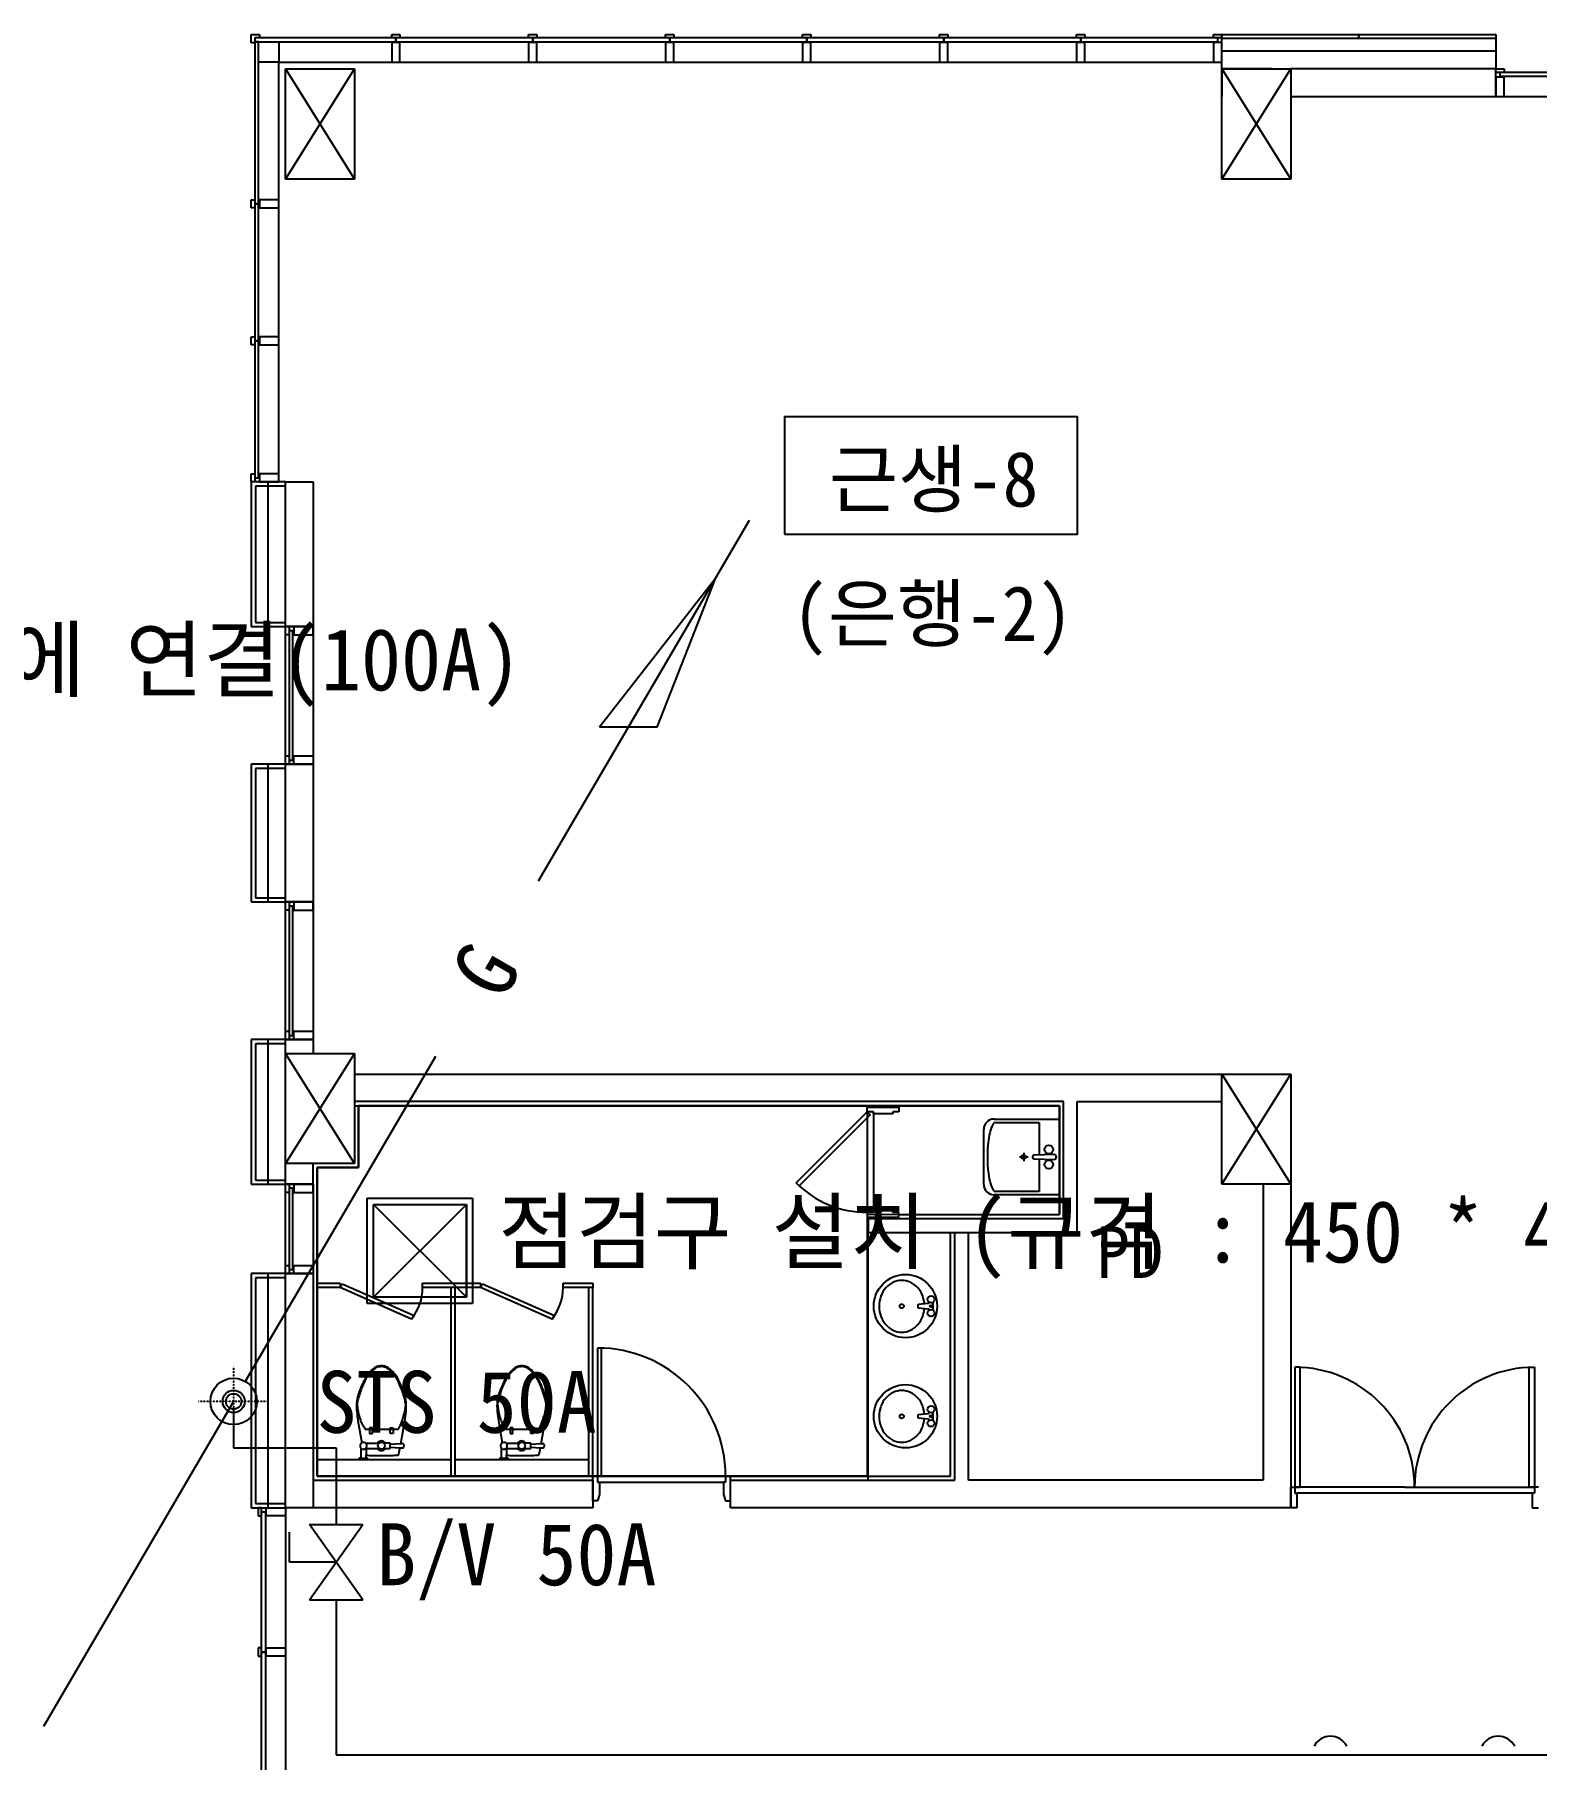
# Model space of a CAD drawing. Header units: millimetres. Extents: x 16332047 to 33387680, y -14835522 to -7015081.
# Drawn here: x 16746335 to 16757244, y -7483450 to -7470921 of the extents above; entities that cross this region are included whole.
import ezdxf
from ezdxf.enums import TextEntityAlignment as Align

# ---------------------------------------------------------------- set-up
doc = ezdxf.new("R2010")
doc.units = ezdxf.units.MM
doc.header["$LTSCALE"] = 300
doc.header["$MEASUREMENT"] = 0
doc.linetypes.add('CEN', pattern=[43.2, 40, -1.2, 0.8, -1.2])
for name, color, linetype in [('2', 2, 'CONTINUOUS'), ('CEN', 1, 'CEN'), ('gas', 3, 'CONTINUOUS'), ('LINE', 2, 'CONTINUOUS'), ('R', 15, 'CONTINUOUS'), ('Rise', 15, 'CONTINUOUS'), ('S', 1, 'CONTINUOUS'), ('SI', 2, 'CONTINUOUS'), ('TEXT', 3, 'CONTINUOUS'), ('근린시설 화장실위생도면$0$SI', 2, 'CONTINUOUS')]:
    doc.layers.add(name, color=color, linetype=linetype)
doc.layers.add('arch', color=255, linetype='CONTINUOUS', lineweight=25)
doc.styles.add('돋움체', font='')
doc.styles.get('돋움체').set_extended_font_data('DotumChe')

# ---------------------------------------------------------------- blocks, each defined once
blk = doc.blocks.new('a-3')
at = {"layer": 'CEN'}
for p, q in [((0, -1.81), (0, 1.81)), ((-1.81, 0), (1.81, 0))]:
    blk.add_line(p, q, dxfattribs=at).dxf.unprotected_set("ltscale", 0)
at = {"layer": 'LINE', "linetype": 'Continuous', "ltscale": 100}
blk.add_circle((0, 0), 1.2, dxfattribs=at)

msp = doc.modelspace()

# ---------------------------------------------------------------- linework, layer by layer
at = {"layer": '2', "color": 0}
for p, q in [((16748333, -7482289), (16748720, -7481744)), ((16748720, -7482289), (16748333, -7481744)), ((16748333, -7481744), (16748720, -7481744)), ((16748333, -7482289), (16748720, -7481744)), ((16748720, -7482289), (16748333, -7481744)), ((16748333, -7481744), (16748720, -7481744)), ((16748188, -7482016), (16748188, -7481798)), ((16748526, -7482016), (16748188, -7482016)), ((16748526, -7482016), (16748188, -7482016)), ((16748333, -7482289), (16748720, -7482289)), ((16748333, -7482289), (16748720, -7482289))]:
    msp.add_line(p, q, dxfattribs=at)
at = {"layer": 'arch'}
for p, q in [((16747909, -7470981), (16747909, -7470921)), ((16747909, -7470921), (16747969, -7470921)), ((16747934, -7470981), (16747909, -7470981)), ((16747934, -7470946), (16747934, -7470981)), ((16747969, -7470946), (16747934, -7470946)), ((16748959, -7470946), (16747934, -7470946)), ((16747934, -7470946), (16747934, -7470974)), ((16747934, -7470974), (16748959, -7470974)), ((16747962, -7470974), (16747934, -7470974)), ((16747934, -7470974), (16747934, -7472151)), ((16747962, -7470974), (16748109, -7470974)), ((16747962, -7471121), (16747962, -7470974)), ((16747962, -7472151), (16747962, -7470974)), ((16747969, -7470921), (16747969, -7470946)), ((16748109, -7470974), (16748109, -7471121)), ((16748929, -7470946), (16748929, -7470921)), ((16748929, -7470921), (16748989, -7470921)), ((16748989, -7470946), (16748929, -7470946)), ((16748989, -7470980), (16748929, -7470980)), ((16748929, -7470980), (16748929, -7471121)), ((16748959, -7470974), (16748959, -7470946)), ((16749954, -7470946), (16748959, -7470946)), ((16748959, -7470946), (16748959, -7470974)), ((16748959, -7470974), (16749954, -7470974)), ((16748989, -7470921), (16748989, -7470946)), ((16748989, -7471121), (16748989, -7470980)), ((16749924, -7470946), (16749924, -7470921)), ((16749924, -7470921), (16749984, -7470921)), ((16749984, -7470946), (16749924, -7470946)), ((16749984, -7470980), (16749924, -7470980)), ((16749924, -7470980), (16749924, -7471121)), ((16750949, -7470946), (16749954, -7470946)), ((16749954, -7470946), (16749954, -7470974)), ((16749954, -7470974), (16749954, -7470946)), ((16749954, -7470974), (16750949, -7470974)), ((16749984, -7470921), (16749984, -7470946)), ((16749984, -7471121), (16749984, -7470980)), ((16750919, -7470946), (16750919, -7470921)), ((16750919, -7470921), (16750979, -7470921)), ((16750979, -7470946), (16750919, -7470946)), ((16750979, -7470980), (16750919, -7470980)), ((16750919, -7470980), (16750919, -7471121)), ((16750949, -7470974), (16750949, -7470946)), ((16751944, -7470946), (16750949, -7470946)), ((16750949, -7470946), (16750949, -7470974)), ((16750949, -7470974), (16751944, -7470974)), ((16750979, -7470921), (16750979, -7470946)), ((16750979, -7471121), (16750979, -7470980)), ((16751914, -7470946), (16751914, -7470921)), ((16751914, -7470921), (16751974, -7470921)), ((16751974, -7470946), (16751914, -7470946)), ((16751974, -7470980), (16751914, -7470980)), ((16751914, -7470980), (16751914, -7471121)), ((16751944, -7470974), (16751944, -7470946)), ((16752939, -7470946), (16751944, -7470946)), ((16751944, -7470946), (16751944, -7470974)), ((16751944, -7470974), (16752939, -7470974)), ((16751974, -7470921), (16751974, -7470946)), ((16751974, -7471121), (16751974, -7470980)), ((16752909, -7470946), (16752909, -7470921)), ((16752909, -7470921), (16752969, -7470921)), ((16752909, -7470946), (16752909, -7470921)), ((16752909, -7470921), (16752969, -7470921)), ((16752969, -7470946), (16752909, -7470946)), ((16752969, -7470946), (16752909, -7470946)), ((16752969, -7470980), (16752909, -7470980)), ((16752909, -7470980), (16752909, -7471121)), ((16752969, -7470980), (16752909, -7470980)), ((16752909, -7470980), (16752909, -7471121)), ((16753934, -7470946), (16752939, -7470946)), ((16752939, -7470946), (16752939, -7470974)), ((16752939, -7470974), (16752939, -7470946)), ((16753934, -7470946), (16752939, -7470946)), ((16752939, -7470946), (16752939, -7470974)), ((16752939, -7470974), (16753934, -7470974)), ((16752939, -7470974), (16753934, -7470974)), ((16752969, -7470921), (16752969, -7470946)), ((16752969, -7470921), (16752969, -7470946)), ((16752969, -7471121), (16752969, -7470980)), ((16752969, -7471121), (16752969, -7470980)), ((16753904, -7470946), (16753904, -7470921)), ((16753904, -7470921), (16753964, -7470921)), ((16753964, -7470946), (16753904, -7470946)), ((16753964, -7470980), (16753904, -7470980)), ((16753904, -7470980), (16753904, -7471121)), ((16753934, -7470974), (16753934, -7470946)), ((16754929, -7470946), (16753934, -7470946)), ((16753934, -7470946), (16753934, -7470974)), ((16753934, -7470974), (16753934, -7470946)), ((16753934, -7470974), (16754929, -7470974)), ((16753964, -7470921), (16753964, -7470946)), ((16753964, -7471121), (16753964, -7470980)), ((16754899, -7470946), (16754899, -7470921)), ((16754899, -7470921), (16754959, -7470921)), ((16754959, -7470946), (16754899, -7470946)), ((16754959, -7470980), (16754899, -7470980)), ((16754899, -7470980), (16754899, -7471121)), ((16754929, -7470974), (16754929, -7470946)), ((16754959, -7470921), (16755954, -7470921)), ((16754959, -7470951), (16754959, -7470921)), ((16754959, -7471171), (16754959, -7470921)), ((16754959, -7470921), (16756949, -7470921)), ((16754959, -7470921), (16754959, -7470946)), ((16755954, -7470951), (16754959, -7470951)), ((16754959, -7471121), (16754959, -7470980)), ((16755954, -7470921), (16756949, -7470921)), ((16755954, -7470951), (16755954, -7470921)), ((16755954, -7470921), (16755954, -7470951)), ((16756949, -7470951), (16755954, -7470951)), ((16756949, -7470921), (16756949, -7470951)), ((16756949, -7470921), (16756949, -7471171)), ((16748109, -7471121), (16747962, -7471121)), ((16748109, -7471121), (16754959, -7471121)), ((16748109, -7474171), (16748109, -7471121)), ((16748929, -7471121), (16748989, -7471121)), ((16749924, -7471121), (16749984, -7471121)), ((16750919, -7471121), (16750979, -7471121)), ((16751914, -7471121), (16751974, -7471121)), ((16752909, -7471121), (16752969, -7471121)), ((16752909, -7471121), (16752969, -7471121)), ((16753904, -7471121), (16753964, -7471121)), ((16754899, -7471121), (16754959, -7471121)), ((16756949, -7471041), (16754959, -7471041)), ((16748159, -7471171), (16748659, -7471971)), ((16748159, -7471971), (16748659, -7471171)), ((16748159, -7471971), (16748159, -7471171)), ((16748159, -7471171), (16748659, -7471171)), ((16748659, -7471171), (16748659, -7471971)), ((16755324, -7471171), (16754959, -7471171)), ((16754959, -7471171), (16754959, -7471371)), ((16754959, -7471171), (16755459, -7471971)), ((16754959, -7471971), (16755459, -7471171)), ((16754959, -7471971), (16754959, -7471171)), ((16754959, -7471171), (16755459, -7471171)), ((16756949, -7471171), (16755459, -7471171)), ((16755459, -7471171), (16755459, -7471971)), ((16756949, -7471371), (16756949, -7471171)), ((16756949, -7471196), (16756949, -7471171)), ((16756949, -7471171), (16757009, -7471171)), ((16757009, -7471196), (16756949, -7471196)), ((16757009, -7471230), (16756949, -7471230)), ((16756949, -7471230), (16756949, -7471371)), ((16757974, -7471196), (16756979, -7471196)), ((16756979, -7471196), (16756979, -7471224)), ((16756979, -7471224), (16757974, -7471224)), ((16757009, -7471171), (16757009, -7471196)), ((16757009, -7471371), (16757009, -7471230)), ((16755459, -7471371), (16756949, -7471371)), ((16756949, -7471371), (16757009, -7471371)), ((16756949, -7471371), (16758004, -7471371)), ((16748659, -7471971), (16748159, -7471971)), ((16755459, -7471971), (16754959, -7471971)), ((16747909, -7472181), (16747909, -7472121)), ((16747909, -7472121), (16747934, -7472121)), ((16747934, -7472121), (16747934, -7472181)), ((16748109, -7472121), (16747968, -7472121)), ((16747968, -7472121), (16747968, -7472181)), ((16748109, -7472181), (16748109, -7472121)), ((16747934, -7472181), (16747909, -7472181)), ((16747934, -7472151), (16747962, -7472151)), ((16747962, -7472151), (16747934, -7472151)), ((16747934, -7472151), (16747934, -7473146)), ((16747962, -7473146), (16747962, -7472151)), ((16747968, -7472181), (16748109, -7472181)), ((16747909, -7473176), (16747909, -7473116)), ((16747909, -7473116), (16747934, -7473116)), ((16747934, -7473116), (16747934, -7473176)), ((16748109, -7473116), (16747968, -7473116)), ((16747968, -7473116), (16747968, -7473176)), ((16748109, -7473176), (16748109, -7473116)), ((16747934, -7473176), (16747909, -7473176)), ((16747962, -7473146), (16747934, -7473146)), ((16747934, -7473146), (16747934, -7474141)), ((16747934, -7473146), (16747962, -7473146)), ((16747962, -7474141), (16747962, -7473146)), ((16747968, -7473176), (16748109, -7473176)), ((16747909, -7474171), (16747909, -7474111)), ((16747909, -7474111), (16747934, -7474111)), ((16747934, -7474111), (16747934, -7474171)), ((16748109, -7474111), (16747968, -7474111)), ((16747968, -7474111), (16747968, -7474171)), ((16748109, -7474171), (16748109, -7474111)), ((16748159, -7474171), (16747909, -7474171)), ((16747909, -7474171), (16747909, -7475221)), ((16747934, -7474171), (16747909, -7474171)), ((16747934, -7474141), (16747962, -7474141)), ((16748159, -7474201), (16747939, -7474201)), ((16747939, -7474201), (16747939, -7475191)), ((16747968, -7474171), (16748109, -7474171)), ((16748029, -7474171), (16748029, -7475221)), ((16748159, -7474171), (16748359, -7474171)), ((16748159, -7475221), (16748159, -7474171)), ((16748359, -7474171), (16748359, -7475221)), ((16747909, -7475221), (16748159, -7475221)), ((16747939, -7475191), (16748159, -7475191)), ((16748359, -7475221), (16748159, -7475221)), ((16748159, -7475221), (16748184, -7475221)), ((16748159, -7475281), (16748159, -7475221)), ((16748359, -7475221), (16748159, -7475221)), ((16748159, -7476221), (16748159, -7475221)), ((16748159, -7475221), (16748359, -7475221)), ((16748184, -7475221), (16748184, -7475281)), ((16748212, -7475251), (16748184, -7475251)), ((16748184, -7475251), (16748184, -7476191)), ((16748212, -7476191), (16748212, -7475251)), ((16748359, -7475221), (16748218, -7475221)), ((16748218, -7475221), (16748218, -7475281)), ((16748359, -7475221), (16748359, -7476221)), ((16748359, -7475221), (16748359, -7476221)), ((16748359, -7475281), (16748359, -7475221)), ((16748184, -7475281), (16748159, -7475281)), ((16748218, -7475281), (16748359, -7475281)), ((16748159, -7476221), (16747909, -7476221)), ((16747909, -7476221), (16747909, -7477221)), ((16748159, -7476251), (16747939, -7476251)), ((16747939, -7476251), (16747939, -7477191)), ((16748029, -7476221), (16748029, -7477221)), ((16748159, -7476161), (16748184, -7476161)), ((16748159, -7476221), (16748159, -7476161)), ((16748159, -7476221), (16748359, -7476221)), ((16748159, -7477221), (16748159, -7476221)), ((16748184, -7476221), (16748159, -7476221)), ((16748359, -7476221), (16748159, -7476221)), ((16748359, -7476221), (16748159, -7476221)), ((16748184, -7476161), (16748184, -7476221)), ((16748184, -7476191), (16748212, -7476191)), ((16748218, -7476221), (16748218, -7476161)), ((16748218, -7476161), (16748359, -7476161)), ((16748359, -7476221), (16748218, -7476221)), ((16748359, -7476161), (16748359, -7476221)), ((16748359, -7476221), (16748359, -7477221)), ((16747909, -7477221), (16748159, -7477221)), ((16747939, -7477191), (16748159, -7477191)), ((16748359, -7477221), (16748159, -7477221)), ((16748159, -7477221), (16748184, -7477221)), ((16748159, -7477281), (16748159, -7477221)), ((16748359, -7477221), (16748159, -7477221)), ((16748159, -7478221), (16748159, -7477221)), ((16748159, -7477221), (16748359, -7477221)), ((16748184, -7477221), (16748184, -7477281)), ((16748212, -7477251), (16748184, -7477251)), ((16748184, -7477251), (16748184, -7478191)), ((16748212, -7478191), (16748212, -7477251)), ((16748359, -7477221), (16748218, -7477221)), ((16748218, -7477221), (16748218, -7477281)), ((16748359, -7477221), (16748359, -7478221)), ((16748359, -7477221), (16748359, -7478221)), ((16748359, -7477281), (16748359, -7477221)), ((16748184, -7477281), (16748159, -7477281)), ((16748218, -7477281), (16748359, -7477281)), ((16748159, -7478221), (16747909, -7478221)), ((16747909, -7478221), (16747909, -7479271)), ((16748159, -7478251), (16747939, -7478251)), ((16747939, -7478251), (16747939, -7479241)), ((16748029, -7478221), (16748029, -7479271)), ((16748159, -7478161), (16748184, -7478161)), ((16748159, -7478221), (16748159, -7478161)), ((16748159, -7478321), (16748159, -7478221)), ((16748159, -7478221), (16748359, -7478221)), ((16748184, -7478221), (16748159, -7478221)), ((16748359, -7478221), (16748159, -7478221)), ((16748359, -7478221), (16748159, -7478221)), ((16748184, -7478161), (16748184, -7478221)), ((16748184, -7478191), (16748212, -7478191)), ((16748218, -7478221), (16748218, -7478161)), ((16748218, -7478161), (16748359, -7478161)), ((16748359, -7478221), (16748218, -7478221)), ((16748359, -7478161), (16748359, -7478221)), ((16748359, -7478221), (16748359, -7478321)), ((16748659, -7479121), (16748159, -7478321)), ((16748659, -7478321), (16748159, -7479121)), ((16748159, -7478321), (16748659, -7478321)), ((16748159, -7479121), (16748159, -7478321)), ((16748659, -7478321), (16748659, -7479121)), ((16748659, -7478471), (16754959, -7478471)), ((16754959, -7478471), (16755459, -7479271)), ((16754959, -7479271), (16755459, -7478471)), ((16754959, -7479271), (16754959, -7478471)), ((16754959, -7478471), (16755459, -7478471)), ((16755459, -7478471), (16755459, -7479271)), ((16753809, -7478671), (16748659, -7478671)), ((16748659, -7478701), (16753779, -7478701)), ((16753779, -7478701), (16748689, -7478701)), ((16748689, -7478701), (16748689, -7479151)), ((16748689, -7479151), (16748689, -7478701)), ((16751867, -7479262), (16752383, -7478746)), ((16752404, -7478767), (16751888, -7479283)), ((16752383, -7478746), (16752383, -7478711)), ((16752383, -7478711), (16752613, -7478711)), ((16752383, -7478746), (16752383, -7479476)), ((16752383, -7478746), (16752383, -7478746)), ((16752383, -7478746), (16752383, -7478746)), ((16752428, -7478746), (16752383, -7478746)), ((16752383, -7478746), (16752404, -7478767)), ((16752393, -7478701), (16752603, -7478701)), ((16752428, -7478746), (16752428, -7479476)), ((16752428, -7478761), (16752428, -7478746)), ((16752568, -7478761), (16752428, -7478761)), ((16752613, -7478746), (16752568, -7478746)), ((16752568, -7478746), (16752568, -7478761)), ((16752613, -7478711), (16752613, -7478746)), ((16753779, -7479491), (16753779, -7478701)), ((16753779, -7478701), (16753779, -7479491)), ((16753809, -7479521), (16753809, -7478671)), ((16753909, -7479621), (16753909, -7478671)), ((16753909, -7478671), (16754959, -7478671)), ((16753229, -7479273), (16753229, -7478873)), ((16753304, -7478798), (16753779, -7478798)), ((16753314, -7478824), (16753632, -7478824)), ((16753632, -7478824), (16753632, -7479059)), ((16753779, -7478798), (16753779, -7479348)), ((16748159, -7479271), (16748159, -7479121)), ((16748659, -7479121), (16748159, -7479121)), ((16748359, -7479271), (16748359, -7479121)), ((16753488, -7479073), (16753551, -7479073)), ((16753520, -7479043), (16753520, -7479105)), ((16753737, -7479055), (16753595, -7479061)), ((16753595, -7479086), (16753737, -7479092)), ((16753632, -7479088), (16753632, -7479324)), ((16747939, -7479241), (16748159, -7479241)), ((16748689, -7479151), (16748389, -7479151)), ((16748389, -7479151), (16748389, -7481391)), ((16748389, -7481391), (16748389, -7479151)), ((16748389, -7479151), (16748689, -7479151)), ((16751888, -7479283), (16751867, -7479262)), ((16747909, -7479271), (16748159, -7479271)), ((16748159, -7479271), (16748184, -7479271)), ((16748159, -7479331), (16748159, -7479271)), ((16748359, -7479271), (16748159, -7479271)), ((16748159, -7479921), (16748159, -7479271)), ((16748159, -7479271), (16748359, -7479271)), ((16748184, -7479331), (16748159, -7479331)), ((16748184, -7479271), (16748184, -7479331)), ((16748212, -7479301), (16748184, -7479301)), ((16748184, -7479301), (16748184, -7479891)), ((16748212, -7479891), (16748212, -7479301)), ((16748359, -7479271), (16748218, -7479271)), ((16748218, -7479271), (16748218, -7479331)), ((16748218, -7479331), (16748359, -7479331)), ((16748359, -7479271), (16748359, -7479921)), ((16748359, -7479331), (16748359, -7479271)), ((16753779, -7479348), (16753304, -7479348)), ((16753632, -7479324), (16753314, -7479324)), ((16755459, -7479271), (16754959, -7479271)), ((16755259, -7479271), (16755259, -7481421)), ((16755459, -7479271), (16755459, -7481621)), ((16752383, -7479476), (16752383, -7479476)), ((16752383, -7479476), (16752383, -7479511)), ((16752428, -7479476), (16752383, -7479476)), ((16753779, -7479491), (16752383, -7479493)), ((16752383, -7479493), (16752383, -7481391)), ((16752383, -7479511), (16752613, -7479511)), ((16752568, -7479461), (16752428, -7479461)), ((16752428, -7479461), (16752428, -7479476)), ((16752568, -7479476), (16752568, -7479461)), ((16752613, -7479476), (16752568, -7479476)), ((16752613, -7479511), (16752613, -7479476)), ((16752613, -7479493), (16753779, -7479491)), ((16752613, -7479493), (16752613, -7479493)), ((16752389, -7479521), (16753809, -7479521)), ((16752389, -7479521), (16752389, -7479621)), ((16752389, -7479621), (16753909, -7479621)), ((16752389, -7479621), (16752989, -7479621)), ((16752389, -7481421), (16752389, -7479621)), ((16752393, -7479521), (16752603, -7479521)), ((16752989, -7481391), (16752989, -7479621)), ((16753019, -7481421), (16753019, -7479621)), ((16753119, -7481421), (16753119, -7479621)), ((16748159, -7479861), (16748184, -7479861)), ((16748159, -7479921), (16748159, -7479861)), ((16748184, -7479861), (16748184, -7479921)), ((16748184, -7479891), (16748212, -7479891)), ((16748218, -7479921), (16748218, -7479861)), ((16748218, -7479861), (16748359, -7479861)), ((16748359, -7479861), (16748359, -7479921)), ((16748159, -7479921), (16747909, -7479921)), ((16747909, -7479921), (16747909, -7481621)), ((16748159, -7479951), (16747939, -7479951)), ((16747939, -7479951), (16747939, -7481591)), ((16748030, -7479921), (16748029, -7481621)), ((16748359, -7479921), (16748159, -7479921)), ((16748184, -7479921), (16748159, -7479921)), ((16748359, -7479921), (16748159, -7479921)), ((16748359, -7479921), (16748159, -7479921)), ((16748159, -7481621), (16748159, -7479921)), ((16748159, -7479921), (16748359, -7479921)), ((16748159, -7481621), (16748159, -7479921)), ((16748359, -7479921), (16748218, -7479921)), ((16748359, -7479921), (16748359, -7481621)), ((16748359, -7479921), (16748359, -7481621)), ((16748389, -7480021), (16748389, -7479991)), ((16748389, -7479991), (16748554, -7479991)), ((16748554, -7480021), (16748389, -7480021)), ((16748554, -7479991), (16748554, -7480021)), ((16748554, -7480021), (16748569, -7479995)), ((16749074, -7480251), (16748554, -7480021)), ((16748569, -7479995), (16749092, -7480226)), ((16749154, -7480021), (16749154, -7479991)), ((16749154, -7479991), (16749574, -7479991)), ((16749574, -7480021), (16749154, -7480021)), ((16749389, -7480021), (16749359, -7480021)), ((16749359, -7480021), (16749359, -7481391)), ((16749389, -7481391), (16749389, -7480021)), ((16749574, -7479991), (16749574, -7480021)), ((16749574, -7480021), (16749589, -7479995)), ((16750094, -7480251), (16749574, -7480021)), ((16749589, -7479995), (16750112, -7480226)), ((16750174, -7480021), (16750174, -7479991)), ((16750174, -7479991), (16750389, -7479991)), ((16750174, -7480021), (16750174, -7479991)), ((16750174, -7479991), (16750389, -7479991)), ((16750389, -7480021), (16750174, -7480021)), ((16750389, -7480021), (16750174, -7480021)), ((16750389, -7480021), (16750359, -7480021)), ((16750359, -7480021), (16750359, -7481391)), ((16750389, -7480021), (16750359, -7480021)), ((16750359, -7480021), (16750359, -7481391)), ((16750389, -7479991), (16750389, -7480021)), ((16750389, -7479991), (16750389, -7480021)), ((16750389, -7481391), (16750389, -7480021)), ((16750389, -7481391), (16750389, -7480021)), ((16752752, -7480143), (16752829, -7480136)), ((16752752, -7480171), (16752752, -7480143)), ((16752833, -7480131), (16752833, -7480128)), ((16752861, -7480186), (16752861, -7480128)), ((16749092, -7480226), (16749074, -7480251)), ((16750112, -7480226), (16750094, -7480251)), ((16750389, -7481421), (16750389, -7480198)), ((16752829, -7480178), (16752752, -7480171)), ((16752833, -7480186), (16752833, -7480183)), ((16750454, -7480461), (16750424, -7480461)), ((16750424, -7480461), (16750424, -7481391)), ((16750454, -7481391), (16750454, -7480461)), ((16755527, -7480601), (16755489, -7480601)), ((16755489, -7480601), (16755489, -7481471)), ((16755527, -7481471), (16755527, -7480601)), ((16757191, -7481471), (16757191, -7480601)), ((16757191, -7480601), (16757229, -7480601)), ((16757229, -7480601), (16757229, -7481471)), ((16748684, -7480991), (16748712, -7481149)), ((16748684, -7480991), (16748712, -7481149)), ((16748995, -7481156), (16749024, -7480991)), ((16748995, -7481156), (16749024, -7480991)), ((16749704, -7480991), (16749732, -7481149)), ((16749704, -7480991), (16749732, -7481149)), ((16750015, -7481156), (16750044, -7480991)), ((16750015, -7481156), (16750044, -7480991)), ((16752752, -7480943), (16752829, -7480936)), ((16752752, -7480971), (16752752, -7480943)), ((16752829, -7480978), (16752752, -7480971)), ((16752833, -7480931), (16752833, -7480928)), ((16752833, -7480986), (16752833, -7480983)), ((16752861, -7480986), (16752861, -7480928)), ((16748739, -7481051), (16748969, -7481051)), ((16748769, -7481041), (16748769, -7481081)), ((16748789, -7481041), (16748769, -7481041)), ((16748769, -7481081), (16748789, -7481081)), ((16748789, -7481081), (16748789, -7481041)), ((16748919, -7481041), (16748939, -7481041)), ((16748919, -7481081), (16748919, -7481041)), ((16748939, -7481081), (16748919, -7481081)), ((16748939, -7481041), (16748939, -7481081)), ((16749759, -7481051), (16749989, -7481051)), ((16749789, -7481041), (16749789, -7481081)), ((16749809, -7481041), (16749789, -7481041)), ((16749789, -7481081), (16749809, -7481081)), ((16749809, -7481081), (16749809, -7481041)), ((16749939, -7481041), (16749959, -7481041)), ((16749939, -7481081), (16749939, -7481041)), ((16749959, -7481081), (16749939, -7481081)), ((16749959, -7481041), (16749959, -7481081)), ((16748389, -7481271), (16749359, -7481271)), ((16748389, -7481391), (16748389, -7481271)), ((16748694, -7481261), (16748689, -7481271)), ((16748694, -7481261), (16748689, -7481271)), ((16748689, -7481271), (16748759, -7481271)), ((16748689, -7481271), (16748759, -7481271)), ((16748704, -7481261), (16748694, -7481261)), ((16748704, -7481261), (16748694, -7481261)), ((16748704, -7481186), (16748704, -7481261)), ((16748704, -7481186), (16748704, -7481261)), ((16748704, -7481261), (16748744, -7481261)), ((16748739, -7481151), (16748839, -7481151)), ((16748739, -7481191), (16748839, -7481191)), ((16748744, -7481186), (16748744, -7481240)), ((16748744, -7481261), (16748744, -7481240)), ((16748744, -7481240), (16748749, -7481240)), ((16748744, -7481261), (16748744, -7481240)), ((16748744, -7481240), (16748749, -7481240)), ((16748754, -7481261), (16748744, -7481261)), ((16748754, -7481261), (16748744, -7481261)), ((16748749, -7481240), (16748756, -7481240)), ((16748749, -7481240), (16748756, -7481240)), ((16748759, -7481271), (16748754, -7481261)), ((16748759, -7481271), (16748754, -7481261)), ((16748756, -7481240), (16748767, -7481241)), ((16748756, -7481240), (16748767, -7481241)), ((16748767, -7481241), (16748854, -7481241)), ((16748767, -7481241), (16748854, -7481241)), ((16748854, -7481241), (16748941, -7481241)), ((16748854, -7481241), (16748941, -7481241)), ((16748919, -7481151), (16748869, -7481151)), ((16748869, -7481191), (16748919, -7481191)), ((16748919, -7481191), (16748919, -7481151)), ((16748995, -7481156), (16748919, -7481161)), ((16748919, -7481181), (16748990, -7481185)), ((16748941, -7481241), (16748953, -7481240)), ((16748941, -7481241), (16748953, -7481240)), ((16748953, -7481240), (16748960, -7481240)), ((16748953, -7481240), (16748960, -7481240)), ((16748960, -7481240), (16748967, -7481239)), ((16748960, -7481240), (16748967, -7481239)), ((16748967, -7481239), (16748973, -7481239)), ((16748967, -7481239), (16748973, -7481239)), ((16748973, -7481239), (16748978, -7481238)), ((16748973, -7481239), (16748978, -7481238)), ((16748978, -7481238), (16748979, -7481236)), ((16748978, -7481238), (16748979, -7481236)), ((16748979, -7481236), (16748980, -7481233)), ((16748979, -7481236), (16748980, -7481233)), ((16748980, -7481233), (16748981, -7481230)), ((16748980, -7481233), (16748981, -7481230)), ((16748981, -7481230), (16748982, -7481226)), ((16748981, -7481230), (16748982, -7481226)), ((16748982, -7481226), (16748983, -7481222)), ((16748982, -7481226), (16748983, -7481222)), ((16748983, -7481222), (16748984, -7481215)), ((16748983, -7481222), (16748984, -7481215)), ((16748984, -7481215), (16748985, -7481211)), ((16748984, -7481215), (16748985, -7481211)), ((16748985, -7481211), (16748986, -7481207)), ((16748985, -7481211), (16748986, -7481207)), ((16748986, -7481207), (16748987, -7481202)), ((16748986, -7481207), (16748987, -7481202)), ((16748987, -7481202), (16748988, -7481196)), ((16748987, -7481202), (16748988, -7481196)), ((16748988, -7481196), (16748989, -7481190)), ((16748988, -7481196), (16748989, -7481190)), ((16748989, -7481190), (16748990, -7481185)), ((16748989, -7481190), (16748990, -7481185)), ((16748990, -7481185), (16748995, -7481185)), ((16748990, -7481185), (16748995, -7481185)), ((16748998, -7481156), (16748995, -7481156)), ((16748998, -7481156), (16748995, -7481156)), ((16748995, -7481185), (16748998, -7481186)), ((16748995, -7481185), (16748998, -7481186)), ((16749002, -7481156), (16748998, -7481156)), ((16749002, -7481156), (16748998, -7481156)), ((16748998, -7481186), (16749002, -7481186)), ((16748998, -7481186), (16749002, -7481186)), ((16749006, -7481156), (16749002, -7481156)), ((16749006, -7481156), (16749002, -7481156)), ((16749002, -7481186), (16749006, -7481186)), ((16749002, -7481186), (16749006, -7481186)), ((16749010, -7481157), (16749006, -7481156)), ((16749010, -7481157), (16749006, -7481156)), ((16749006, -7481186), (16749010, -7481185)), ((16749006, -7481186), (16749010, -7481185)), ((16749014, -7481159), (16749010, -7481157)), ((16749014, -7481159), (16749010, -7481157)), ((16749010, -7481185), (16749014, -7481183)), ((16749010, -7481185), (16749014, -7481183)), ((16749017, -7481162), (16749014, -7481159)), ((16749017, -7481162), (16749014, -7481159)), ((16749014, -7481183), (16749017, -7481180)), ((16749014, -7481183), (16749017, -7481180)), ((16749019, -7481165), (16749017, -7481162)), ((16749019, -7481165), (16749017, -7481162)), ((16749017, -7481180), (16749019, -7481177)), ((16749017, -7481180), (16749019, -7481177)), ((16749020, -7481168), (16749019, -7481165)), ((16749020, -7481168), (16749019, -7481165)), ((16749019, -7481177), (16749020, -7481174)), ((16749019, -7481177), (16749020, -7481174)), ((16749020, -7481170), (16749020, -7481168)), ((16749020, -7481170), (16749020, -7481168)), ((16749020, -7481171), (16749020, -7481170)), ((16749020, -7481171), (16749020, -7481170)), ((16749020, -7481172), (16749020, -7481171)), ((16749020, -7481172), (16749020, -7481171)), ((16749020, -7481174), (16749020, -7481172)), ((16749020, -7481174), (16749020, -7481172)), ((16749359, -7481271), (16749359, -7481391)), ((16749389, -7481271), (16750359, -7481271)), ((16749389, -7481391), (16749389, -7481271)), ((16749714, -7481261), (16749709, -7481271)), ((16749714, -7481261), (16749709, -7481271)), ((16749709, -7481271), (16749779, -7481271)), ((16749709, -7481271), (16749779, -7481271)), ((16749724, -7481261), (16749714, -7481261)), ((16749724, -7481261), (16749714, -7481261)), ((16749724, -7481186), (16749724, -7481261)), ((16749724, -7481186), (16749724, -7481261)), ((16749724, -7481261), (16749764, -7481261)), ((16749759, -7481151), (16749859, -7481151)), ((16749759, -7481191), (16749859, -7481191)), ((16749764, -7481186), (16749764, -7481240)), ((16749764, -7481261), (16749764, -7481240)), ((16749764, -7481240), (16749769, -7481240)), ((16749764, -7481261), (16749764, -7481240)), ((16749764, -7481240), (16749769, -7481240)), ((16749774, -7481261), (16749764, -7481261)), ((16749774, -7481261), (16749764, -7481261)), ((16749769, -7481240), (16749776, -7481240)), ((16749769, -7481240), (16749776, -7481240)), ((16749779, -7481271), (16749774, -7481261)), ((16749779, -7481271), (16749774, -7481261)), ((16749776, -7481240), (16749787, -7481241)), ((16749776, -7481240), (16749787, -7481241)), ((16749787, -7481241), (16749874, -7481241)), ((16749787, -7481241), (16749874, -7481241)), ((16749874, -7481241), (16749961, -7481241)), ((16749874, -7481241), (16749961, -7481241)), ((16749939, -7481151), (16749889, -7481151)), ((16749889, -7481191), (16749939, -7481191)), ((16749939, -7481191), (16749939, -7481151)), ((16750015, -7481156), (16749939, -7481161)), ((16749939, -7481181), (16750010, -7481185)), ((16749961, -7481241), (16749973, -7481240)), ((16749961, -7481241), (16749973, -7481240)), ((16749973, -7481240), (16749980, -7481240)), ((16749973, -7481240), (16749980, -7481240)), ((16749980, -7481240), (16749987, -7481239)), ((16749980, -7481240), (16749987, -7481239)), ((16749987, -7481239), (16749993, -7481239)), ((16749987, -7481239), (16749993, -7481239)), ((16749993, -7481239), (16749998, -7481238)), ((16749993, -7481239), (16749998, -7481238)), ((16749998, -7481238), (16749999, -7481236)), ((16749998, -7481238), (16749999, -7481236)), ((16749999, -7481236), (16750000, -7481233)), ((16749999, -7481236), (16750000, -7481233)), ((16750000, -7481233), (16750001, -7481230)), ((16750000, -7481233), (16750001, -7481230)), ((16750001, -7481230), (16750002, -7481226)), ((16750001, -7481230), (16750002, -7481226)), ((16750002, -7481226), (16750003, -7481222)), ((16750002, -7481226), (16750003, -7481222)), ((16750003, -7481222), (16750004, -7481215)), ((16750003, -7481222), (16750004, -7481215)), ((16750004, -7481215), (16750005, -7481211)), ((16750004, -7481215), (16750005, -7481211)), ((16750005, -7481211), (16750006, -7481207)), ((16750005, -7481211), (16750006, -7481207)), ((16750006, -7481207), (16750007, -7481202)), ((16750006, -7481207), (16750007, -7481202)), ((16750007, -7481202), (16750008, -7481196)), ((16750007, -7481202), (16750008, -7481196)), ((16750008, -7481196), (16750009, -7481190)), ((16750008, -7481196), (16750009, -7481190)), ((16750009, -7481190), (16750010, -7481185)), ((16750009, -7481190), (16750010, -7481185)), ((16750010, -7481185), (16750015, -7481185)), ((16750010, -7481185), (16750015, -7481185)), ((16750018, -7481156), (16750015, -7481156)), ((16750018, -7481156), (16750015, -7481156)), ((16750015, -7481185), (16750018, -7481186)), ((16750015, -7481185), (16750018, -7481186)), ((16750022, -7481156), (16750018, -7481156)), ((16750022, -7481156), (16750018, -7481156)), ((16750018, -7481186), (16750022, -7481186)), ((16750018, -7481186), (16750022, -7481186)), ((16750026, -7481156), (16750022, -7481156)), ((16750026, -7481156), (16750022, -7481156)), ((16750022, -7481186), (16750026, -7481186)), ((16750022, -7481186), (16750026, -7481186)), ((16750030, -7481157), (16750026, -7481156)), ((16750030, -7481157), (16750026, -7481156)), ((16750026, -7481186), (16750030, -7481185)), ((16750026, -7481186), (16750030, -7481185)), ((16750034, -7481159), (16750030, -7481157)), ((16750034, -7481159), (16750030, -7481157)), ((16750030, -7481185), (16750034, -7481183)), ((16750030, -7481185), (16750034, -7481183)), ((16750037, -7481162), (16750034, -7481159)), ((16750037, -7481162), (16750034, -7481159)), ((16750034, -7481183), (16750037, -7481180)), ((16750034, -7481183), (16750037, -7481180)), ((16750039, -7481165), (16750037, -7481162)), ((16750039, -7481165), (16750037, -7481162)), ((16750037, -7481180), (16750039, -7481177)), ((16750037, -7481180), (16750039, -7481177)), ((16750040, -7481168), (16750039, -7481165)), ((16750040, -7481168), (16750039, -7481165)), ((16750039, -7481177), (16750040, -7481174)), ((16750039, -7481177), (16750040, -7481174)), ((16750040, -7481170), (16750040, -7481168)), ((16750040, -7481170), (16750040, -7481168)), ((16750040, -7481171), (16750040, -7481170)), ((16750040, -7481171), (16750040, -7481170)), ((16750040, -7481172), (16750040, -7481171)), ((16750040, -7481172), (16750040, -7481171)), ((16750040, -7481174), (16750040, -7481172)), ((16750040, -7481174), (16750040, -7481172)), ((16750359, -7481271), (16750359, -7481391)), ((16748389, -7481391), (16750389, -7481391)), ((16752383, -7481391), (16748389, -7481391)), ((16749359, -7481391), (16748389, -7481391)), ((16749359, -7481391), (16749389, -7481391)), ((16750359, -7481391), (16749389, -7481391)), ((16750359, -7481391), (16750389, -7481391)), ((16750359, -7481391), (16750389, -7481391)), ((16750389, -7481391), (16751389, -7481391)), ((16750389, -7481571), (16750389, -7481391)), ((16750389, -7481391), (16750424, -7481391)), ((16750424, -7481391), (16751354, -7481391)), ((16750424, -7481391), (16750454, -7481391)), ((16750424, -7481391), (16750424, -7481436)), ((16751389, -7481391), (16751354, -7481391)), ((16751354, -7481391), (16751354, -7481436)), ((16751389, -7481391), (16752989, -7481391)), ((16751389, -7481571), (16751389, -7481391)), ((16748359, -7481421), (16750389, -7481421)), ((16750389, -7481421), (16750389, -7481621)), ((16750424, -7481436), (16751354, -7481436)), ((16750424, -7481436), (16750439, -7481436)), ((16750439, -7481436), (16750439, -7481526)), ((16751354, -7481436), (16751339, -7481436)), ((16751339, -7481436), (16751339, -7481526)), ((16751389, -7481621), (16751389, -7481421)), ((16751389, -7481421), (16753019, -7481421)), ((16752389, -7481421), (16752989, -7481421)), ((16755259, -7481421), (16753119, -7481421)), ((16755459, -7481491), (16755459, -7481471)), ((16755459, -7481471), (16755489, -7481471)), ((16755459, -7481621), (16755459, -7481491)), ((16756289, -7481471), (16755489, -7481471)), ((16755489, -7481471), (16755527, -7481471)), ((16755489, -7481471), (16755489, -7481516)), ((16755489, -7481516), (16755504, -7481516)), ((16757214, -7481516), (16755504, -7481516)), ((16755504, -7481516), (16755504, -7481526)), ((16756289, -7481471), (16757229, -7481471)), ((16757229, -7481471), (16757191, -7481471)), ((16757229, -7481516), (16757214, -7481516)), ((16757214, -7481516), (16757214, -7481526)), ((16757259, -7481471), (16757229, -7481471)), ((16757229, -7481471), (16757229, -7481516)), ((16747909, -7481621), (16748159, -7481621)), ((16747939, -7481591), (16748159, -7481591)), ((16747984, -7481621), (16747959, -7481621)), ((16747959, -7481621), (16747959, -7481681)), ((16747984, -7481681), (16747984, -7481621)), ((16748018, -7481681), (16748018, -7481621)), ((16748018, -7481621), (16748159, -7481621)), ((16748159, -7481621), (16748159, -7483721)), ((16748159, -7481621), (16748159, -7481681)), ((16748359, -7481621), (16748159, -7481621)), ((16748359, -7481621), (16748159, -7481621)), ((16748359, -7481621), (16748359, -7481621)), ((16750389, -7481621), (16748359, -7481621)), ((16750424, -7481571), (16750389, -7481571)), ((16750439, -7481526), (16750424, -7481571)), ((16750424, -7481571), (16750424, -7481571)), ((16751339, -7481526), (16751354, -7481571)), ((16751354, -7481571), (16751354, -7481571)), ((16751354, -7481571), (16751389, -7481571)), ((16755459, -7481621), (16751389, -7481621)), ((16755504, -7481621), (16755459, -7481621)), ((16755504, -7481526), (16755504, -7481526)), ((16755504, -7481526), (16755504, -7481621)), ((16757214, -7481526), (16757214, -7481526)), ((16757214, -7481526), (16757214, -7481621)), ((16757214, -7481621), (16757259, -7481621)), ((16747959, -7481681), (16747984, -7481681)), ((16747984, -7482669), (16747984, -7481651)), ((16747984, -7481651), (16748012, -7481651)), ((16748012, -7481651), (16748012, -7482669)), ((16748159, -7481681), (16748018, -7481681)), ((16747984, -7482639), (16747959, -7482639)), ((16747959, -7482639), (16747959, -7482699)), ((16747984, -7482699), (16747984, -7482639)), ((16748018, -7482699), (16748018, -7482639)), ((16748018, -7482639), (16748159, -7482639)), ((16748159, -7482639), (16748159, -7482699)), ((16747959, -7482699), (16747984, -7482699)), ((16748012, -7482669), (16747984, -7482669)), ((16747984, -7483691), (16747984, -7482669)), ((16747984, -7482669), (16748012, -7482669)), ((16748012, -7482669), (16748012, -7483691)), ((16748159, -7482699), (16748018, -7482699))]:
    msp.add_line(p, q, dxfattribs=at)
at = {"layer": 'arch', "extrusion": (0, 0, -1)}
for p, q in [((16748159, -7476221), (16748159, -7475221)), ((16748159, -7475221), (16748359, -7475221)), ((16748359, -7475221), (16748359, -7476221)), ((16748359, -7476221), (16748159, -7476221)), ((16748159, -7478221), (16748159, -7477221)), ((16748159, -7477221), (16748359, -7477221)), ((16748359, -7477221), (16748359, -7478221)), ((16748359, -7478221), (16748159, -7478221)), ((16748159, -7479921), (16748159, -7479271)), ((16748159, -7479271), (16748359, -7479271)), ((16748359, -7479271), (16748359, -7479921)), ((16748359, -7479921), (16748159, -7479921))]:
    msp.add_line(p, q, dxfattribs=at)
at = {"layer": 'arch'}
msp.add_lwpolyline([(16751783, -7474550), (16753910, -7474550), (16753910, -7473699), (16751783, -7473699)], close=True, dxfattribs=at)
for centre, radius in [((16753702, -7479019), 31.2), ((16753520, -7479074), 15), ((16753702, -7479128), 31.2), ((16752661, -7480157), 230), ((16752634, -7480157), 15), ((16752847, -7480107), 25), ((16752847, -7480207), 25), ((16752847, -7480157), 8), ((16752661, -7480957), 230), ((16752847, -7480907), 25), ((16752634, -7480957), 15), ((16752847, -7481007), 25), ((16752847, -7480957), 8), ((16748854, -7481171), 25), ((16749874, -7481171), 25)]:
    msp.add_circle(centre, radius, dxfattribs=at)
for centre, radius, start, end in [((16753304, -7478873), 75, 90, 180), ((16753511, -7478951), 244, 151.0392, 167.089), ((16753314, -7478842), 18.5, 90, 151.0392), ((16754346, -7479074), 1090, 174.576, 180), ((16753831, -7479025), 572, 167.089, 174.576), ((16754346, -7479074), 1090, 180, 185.424), ((16753595, -7479074), 12.5, 90, 270), ((16753738, -7479074), 18.8, 0, 91.9092), ((16753738, -7479073), 18.8, 268.0908, 0), ((16752383, -7478746), 730, 225, 270), ((16753831, -7479122), 572, 185.424, 192.911), ((16753511, -7479196), 244, 192.911, 208.9608), ((16753304, -7479273), 75, 180, 270), ((16753314, -7479305), 18.5, 208.9608, 270), ((16748781, -7480020), 373, 321.6819, 359.7892), ((16749801, -7480020), 373, 321.6819, 359.7892), ((16752644, -7480136), 168, 115.2155, 138.6642), ((16752634, -7480116), 146, 90, 115.2155), ((16752634, -7480116), 146, 64.7845, 90), ((16752625, -7480136), 168, 41.3358, 64.7845), ((16752682, -7480158), 213, 159.9806, 180), ((16752659, -7480149), 188, 138.6642, 159.9806), ((16752610, -7480149), 188, 20.0194, 41.3358), ((16752586, -7480158), 213, 5.2382, 20.0194), ((16752828, -7480131), 5, 275.3909, 0), ((16752682, -7480158), 213, 180, 200.0194), ((16752659, -7480166), 188, 200.0194, 221.3358), ((16752610, -7480166), 188, 318.6642, 339.9806), ((16752586, -7480158), 213, 339.9806, 355.3337), ((16752828, -7480183), 5, 0, 84.6091), ((16752644, -7480180), 168, 221.3358, 244.7845), ((16752634, -7480200), 146, 244.7845, 270), ((16752634, -7480200), 146, 270, 295.2155), ((16752625, -7480180), 168, 295.2155, 318.6642), ((16750424, -7481391), 930, 0, 90), ((16748972, -7480820), 273, 134.7809, 143.1301), ((16748972, -7480820), 273, 134.7809, 143.1301), ((16749115, -7480953), 462, 135.7259, 139.3987), ((16748896, -7480743), 165, 123.6901, 134.7809), ((16748896, -7480743), 165, 123.6901, 134.7809), ((16748922, -7480766), 193, 126.8699, 135.7259), ((16748850, -7480674), 82.6, 107.9901, 123.6901), ((16748850, -7480674), 82.6, 107.9901, 123.6901), ((16748861, -7480684), 90.8, 113.9447, 126.8699), ((16748858, -7480699), 108, 99.4624, 107.9901), ((16748858, -7480699), 108, 99.4624, 107.9901), ((16748845, -7480647), 50.4, 99.4624, 113.9447), ((16748853, -7480696), 99.7, 89.1779, 99.4624), ((16748854, -7480679), 87.7, 90, 99.4624), ((16748854, -7480679), 87.7, 90, 99.4624), ((16748854, -7480679), 87.7, 80.5377, 90), ((16748854, -7480679), 87.7, 80.5377, 90), ((16748853, -7480701), 105, 75.9638, 89.1779), ((16748851, -7480699), 108, 72.01, 80.5377), ((16748851, -7480699), 108, 72.01, 80.5377), ((16748865, -7480651), 53.8, 57.425, 75.9638), ((16748859, -7480674), 82.6, 56.31, 72.01), ((16748859, -7480674), 82.6, 56.31, 72.01), ((16748818, -7480726), 142, 50.1945, 57.425), ((16748813, -7480743), 165, 45.2192, 56.31), ((16748813, -7480743), 165, 45.2192, 56.31), ((16748782, -7480768), 198, 44.0583, 50.1945), ((16748580, -7480964), 478, 40.6013, 44.0583), ((16748737, -7480820), 273, 36.8699, 45.2192), ((16748737, -7480820), 273, 36.8699, 45.2192), ((16749992, -7480820), 273, 134.7809, 143.1301), ((16749992, -7480820), 273, 134.7809, 143.1301), ((16750135, -7480953), 462, 135.7259, 139.3987), ((16749916, -7480743), 165, 123.6901, 134.7809), ((16749916, -7480743), 165, 123.6901, 134.7809), ((16749942, -7480766), 193, 126.8699, 135.7259), ((16749870, -7480674), 82.6, 107.9901, 123.6901), ((16749870, -7480674), 82.6, 107.9901, 123.6901), ((16749881, -7480684), 90.8, 113.9447, 126.8699), ((16749878, -7480699), 108, 99.4624, 107.9901), ((16749878, -7480699), 108, 99.4624, 107.9901), ((16749865, -7480647), 50.4, 99.4624, 113.9447), ((16749873, -7480696), 99.7, 89.1779, 99.4624), ((16749874, -7480679), 87.7, 90, 99.4624), ((16749874, -7480679), 87.7, 90, 99.4624), ((16749874, -7480679), 87.7, 80.5377, 90), ((16749874, -7480679), 87.7, 80.5377, 90), ((16749873, -7480701), 105, 75.9638, 89.1779), ((16749871, -7480699), 108, 72.01, 80.5377), ((16749871, -7480699), 108, 72.01, 80.5377), ((16749885, -7480651), 53.8, 57.425, 75.9638), ((16749879, -7480674), 82.6, 56.31, 72.01), ((16749879, -7480674), 82.6, 56.31, 72.01), ((16749838, -7480726), 142, 50.1945, 57.425), ((16749833, -7480743), 165, 45.2192, 56.31), ((16749833, -7480743), 165, 45.2192, 56.31), ((16749802, -7480768), 198, 44.0583, 50.1945), ((16749600, -7480964), 478, 40.6013, 44.0583), ((16749757, -7480820), 273, 36.8699, 45.2192), ((16749757, -7480820), 273, 36.8699, 45.2192), ((16755489, -7481471), 870, 0, 90), ((16757229, -7481471), 870, 90, 180), ((16749224, -7480964), 562, 156.0375, 160.4892), ((16749224, -7480964), 562, 156.0375, 160.4892), ((16750482, -7481424), 1894, 158.9625, 160.317), ((16749521, -7481096), 887, 152.4928, 156.0375), ((16749521, -7481096), 887, 152.4928, 156.0375), ((16749261, -7480954), 585, 156.5258, 158.9625), ((16749054, -7480864), 359, 151.3896, 156.5258), ((16748927, -7480786), 217, 143.1301, 152.4928), ((16748927, -7480786), 217, 143.1301, 152.4928), ((16749022, -7480846), 323, 145.9688, 151.3896), ((16748874, -7480747), 144, 139.3987, 145.9688), ((16748814, -7480764), 171, 34.8227, 40.6013), ((16748739, -7480816), 262, 28.6105, 34.8227), ((16748782, -7480786), 217, 27.5073, 36.8699), ((16748782, -7480786), 217, 27.5073, 36.8699), ((16748633, -7480874), 383, 23.4742, 28.6105), ((16748188, -7481096), 887, 23.9625, 27.5073), ((16748188, -7481096), 887, 23.9625, 27.5073), ((16748448, -7480954), 585, 21.0375, 23.4742), ((16747226, -7481424), 1894, 19.683, 21.0375), ((16748484, -7480964), 562, 19.5109, 23.9625), ((16748484, -7480964), 562, 19.5109, 23.9625), ((16750244, -7480964), 562, 156.0375, 160.4892), ((16750244, -7480964), 562, 156.0375, 160.4892), ((16751502, -7481424), 1894, 158.9625, 160.317), ((16750541, -7481096), 887, 152.4928, 156.0375), ((16750541, -7481096), 887, 152.4928, 156.0375), ((16750281, -7480954), 585, 156.5258, 158.9625), ((16750074, -7480864), 359, 151.3896, 156.5258), ((16749947, -7480786), 217, 143.1301, 152.4928), ((16749947, -7480786), 217, 143.1301, 152.4928), ((16750042, -7480846), 323, 145.9688, 151.3896), ((16749894, -7480747), 144, 139.3987, 145.9688), ((16749834, -7480764), 171, 34.8227, 40.6013), ((16749759, -7480816), 262, 28.6105, 34.8227), ((16749802, -7480786), 217, 27.5073, 36.8699), ((16749802, -7480786), 217, 27.5073, 36.8699), ((16749653, -7480874), 383, 23.4742, 28.6105), ((16749208, -7481096), 887, 23.9625, 27.5073), ((16749208, -7481096), 887, 23.9625, 27.5073), ((16749468, -7480954), 585, 21.0375, 23.4742), ((16748246, -7481424), 1894, 19.683, 21.0375), ((16749504, -7480964), 562, 19.5109, 23.9625), ((16749504, -7480964), 562, 19.5109, 23.9625), ((16752634, -7480916), 146, 90, 115.2155), ((16752634, -7480916), 146, 64.7845, 90), ((16748978, -7480881), 304, 171.2539, 178.0277), ((16748978, -7480881), 304, 171.2539, 178.0277), ((16749115, -7480886), 441, 178.0277, 184.7637), ((16749115, -7480886), 441, 178.0277, 184.7637), ((16748888, -7480868), 213, 163.1639, 171.2539), ((16748888, -7480868), 213, 163.1639, 171.2539), ((16748774, -7480871), 95.8, 170.7599, 184.3987), ((16749015, -7480853), 337, 184.3987, 191.6566), ((16748899, -7480892), 223, 164.0546, 170.7599), ((16749121, -7480938), 456, 161.5651, 163.1639), ((16749121, -7480938), 456, 161.5651, 163.1639), ((16749375, -7481028), 717, 160.317, 164.0546), ((16749643, -7481112), 1007, 160.4892, 161.5651), ((16749643, -7481112), 1007, 160.4892, 161.5651), ((16748334, -7481028), 717, 15.9454, 19.683), ((16748065, -7481112), 1007, 18.435, 19.5109), ((16748065, -7481112), 1007, 18.435, 19.5109), ((16748588, -7480938), 456, 16.8361, 18.435), ((16748588, -7480938), 456, 16.8361, 18.435), ((16748821, -7480868), 213, 8.7462, 16.8361), ((16748821, -7480868), 213, 8.7462, 16.8361), ((16748809, -7480892), 223, 9.2402, 15.9454), ((16748787, -7480864), 244, 346.4167, 355.6013), ((16748920, -7480874), 111, 355.6013, 9.2402), ((16748731, -7480881), 304, 1.9724, 8.7462), ((16748731, -7480881), 304, 1.9724, 8.7462), ((16748593, -7480886), 441, 355.2364, 1.9724), ((16748593, -7480886), 441, 355.2364, 1.9724), ((16749998, -7480881), 304, 171.2539, 178.0277), ((16749998, -7480881), 304, 171.2539, 178.0277), ((16750135, -7480886), 441, 178.0277, 184.7637), ((16750135, -7480886), 441, 178.0277, 184.7637), ((16749908, -7480868), 213, 163.1639, 171.2539), ((16749908, -7480868), 213, 163.1639, 171.2539), ((16749794, -7480871), 95.8, 170.7599, 184.3987), ((16750035, -7480853), 337, 184.3987, 191.6566), ((16749919, -7480892), 223, 164.0546, 170.7599), ((16750141, -7480938), 456, 161.5651, 163.1639), ((16750141, -7480938), 456, 161.5651, 163.1639), ((16750395, -7481028), 717, 160.317, 164.0546), ((16750663, -7481112), 1007, 160.4892, 161.5651), ((16750663, -7481112), 1007, 160.4892, 161.5651), ((16749354, -7481028), 717, 15.9454, 19.683), ((16749085, -7481112), 1007, 18.435, 19.5109), ((16749085, -7481112), 1007, 18.435, 19.5109), ((16749608, -7480938), 456, 16.8361, 18.435), ((16749608, -7480938), 456, 16.8361, 18.435), ((16749841, -7480868), 213, 8.7462, 16.8361), ((16749841, -7480868), 213, 8.7462, 16.8361), ((16749829, -7480892), 223, 9.2402, 15.9454), ((16749807, -7480864), 244, 346.4167, 355.6013), ((16749940, -7480874), 111, 355.6013, 9.2402), ((16749751, -7480881), 304, 1.9724, 8.7462), ((16749751, -7480881), 304, 1.9724, 8.7462), ((16749613, -7480886), 441, 355.2364, 1.9724), ((16749613, -7480886), 441, 355.2364, 1.9724), ((16752682, -7480958), 213, 159.9806, 180), ((16752659, -7480949), 188, 138.6642, 159.9806), ((16752644, -7480936), 168, 115.2155, 138.6642), ((16752625, -7480936), 168, 41.3358, 64.7845), ((16752610, -7480949), 188, 20.0194, 41.3358), ((16752586, -7480958), 213, 5.2382, 20.0194), ((16749448, -7480858), 775, 184.7637, 189.8466), ((16749448, -7480858), 775, 184.7637, 189.8466), ((16749271, -7480800), 599, 191.6566, 195.9454), ((16748920, -7480900), 234, 195.9454, 202.8054), ((16748983, -7480874), 303, 202.8054, 206.5651), ((16749137, -7480797), 475, 206.5651, 209.5675), ((16748723, -7480912), 291, 335.9278, 339.444), ((16748468, -7480816), 564, 339.444, 341.9714), ((16747992, -7480662), 1064, 341.9714, 344.0546), ((16748220, -7480727), 828, 344.0546, 346.4167), ((16748261, -7480858), 775, 350.1535, 355.2364), ((16748261, -7480858), 775, 350.1535, 355.2364), ((16750468, -7480858), 775, 184.7637, 189.8466), ((16750468, -7480858), 775, 184.7637, 189.8466), ((16750291, -7480800), 599, 191.6566, 195.9454), ((16749940, -7480900), 234, 195.9454, 202.8054), ((16750003, -7480874), 303, 202.8054, 206.5651), ((16750157, -7480797), 475, 206.5651, 209.5675), ((16749743, -7480912), 291, 335.9278, 339.444), ((16749488, -7480816), 564, 339.444, 341.9714), ((16749012, -7480662), 1064, 341.9714, 344.0546), ((16749240, -7480727), 828, 344.0546, 346.4167), ((16749281, -7480858), 775, 350.1535, 355.2364), ((16749281, -7480858), 775, 350.1535, 355.2364), ((16752682, -7480958), 213, 180, 200.0194), ((16752586, -7480958), 213, 339.9806, 355.3337), ((16752828, -7480931), 5, 275.3909, 0), ((16752828, -7480983), 5, 0, 84.6091), ((16748724, -7481171), 25, 216.8699, 118.9372), ((16748876, -7480945), 174, 209.5675, 216.8699), ((16748739, -7481047), 3.54, 216.8699, 270), ((16748854, -7481171), 35, 34.8499, 145.1501), ((16748969, -7481039), 12.3, 270, 315), ((16748939, -7481009), 54.8, 315, 335.9278), ((16749744, -7481171), 25, 216.8699, 118.9372), ((16749896, -7480945), 174, 209.5675, 216.8699), ((16749759, -7481047), 3.54, 216.8699, 270), ((16749874, -7481171), 35, 34.8499, 145.1501), ((16749989, -7481039), 12.3, 270, 315), ((16749959, -7481009), 54.8, 315, 335.9278), ((16752659, -7480966), 188, 200.0194, 221.3358), ((16752644, -7480980), 168, 221.3358, 244.7845), ((16752634, -7481000), 146, 244.7845, 270), ((16752634, -7481000), 146, 270, 295.2155), ((16752625, -7480980), 168, 295.2155, 318.6642), ((16752610, -7480966), 188, 318.6642, 339.9806), ((16748724, -7481171), 25, 118.9372, 216.8699), ((16748724, -7481171), 25, 118.9372, 216.8699), ((16748854, -7481171), 35, 214.8499, 325.1501), ((16749744, -7481171), 25, 118.9372, 216.8699), ((16749744, -7481171), 25, 118.9372, 216.8699), ((16749874, -7481171), 35, 214.8499, 325.1501)]:
    msp.add_arc(centre, radius, start, end, dxfattribs=at)
at = {"layer": 'gas', "ltscale": 3}
for q in [(16772672, -7483417, 0), (16752037, -7483417, 0)]:
    msp.add_line((16748526, -7483417, 0), q, dxfattribs=at)
at = {"layer": 'R', "color": 0}
for p, q in [((16749995, -7477068, 0), (16751529, -7474448, 0)), ((16751280, -7474873, 0), (16750439, -7475953, 0)), ((16750857, -7475953, 0), (16751280, -7474873, 0)), ((16750857, -7475953, 0), (16750439, -7475953, 0)), ((16747867, -7480703, 0), (16749249, -7478342, 0)), ((16747781, -7480849), (16746399, -7483210))]:
    msp.add_line(p, q, dxfattribs=at)
at = {"layer": 'R', "color": 7}
msp.add_circle((16747781, -7480849), 81, dxfattribs=at)
at = {"layer": 'Rise', "color": 7}
msp.add_circle((16747781, -7480849), 56.2, dxfattribs=at)
msp.add_circle((16747781, -7480849), 56.2, dxfattribs=at)
msp.add_circle((16747781, -7480849), 56.2, dxfattribs=at)
at = {"layer": 'S', "color": 7, "ltscale": 10}
for p, q in [((16748752, -7480138), (16748752, -7479373)), ((16748752, -7479373), (16749517, -7479373)), ((16749517, -7479373), (16749517, -7480138)), ((16748797, -7479418), (16749472, -7479418)), ((16748797, -7480093), (16748797, -7479418)), ((16748797, -7479418), (16749472, -7480093)), ((16749472, -7479418), (16748797, -7480093)), ((16749472, -7479418), (16749472, -7480093)), ((16749472, -7480093), (16749472, -7479418)), ((16749517, -7480138), (16748752, -7480138)), ((16749472, -7480093), (16748797, -7480093))]:
    msp.add_line(p, q, dxfattribs=at)
at = {"layer": 'S', "color": 3, "ltscale": 10}
for p, q in [((16747781, -7480905), (16747781, -7481185)), ((16748526, -7482289), (16748526, -7483417))]:
    msp.add_line(p, q, dxfattribs=at)
at = {"layer": 'S', "color": 6, "ltscale": 10}
for p, q in [((16747781, -7481185), (16748526, -7481185)), ((16748526, -7481185), (16748526, -7481744))]:
    msp.add_line(p, q, dxfattribs=at)
at = {"layer": '근린시설 화장실위생도면$0$SI', "color": 0}
for centre in [(16755748, -7483417, 0), (16756966, -7483417, 0)]:
    msp.add_arc(centre, 136, 28.3041, 151.6959, dxfattribs=at)

# ---------------------------------------------------------------- block references
at = {"layer": 'SI', "color": 1, "xscale": 140.625, "yscale": 140.625, "zscale": 140.625, "rotation": 180}
msp.add_blockref('a-3', (16747781, -7480849), dxfattribs=at)

# ---------------------------------------------------------------- texts
at = {"layer": 'arch', "style": '돋움체'}
for s, height, p in [('근생-8', 400, (16752865, -7474350)), ('(은행-2)', 400, (16752858, -7475326)), ('PD', 375, (16754290, -7479952))]:
    msp.add_text(s, height=height, dxfattribs=at).set_placement(p, align=Align.CENTER)
at = {"layer": 'TEXT', "style": '돋움체'}
for s, rotation, p in [('지상4층 평면도에 연결(100A)', 360, (16742170, -7475685, 0)), ('B/V 50A', 0, (16748817, -7482184, 0)), ('B/V 50A', 0, (16748817, -7482184, 0))]:
    msp.add_text(s, height=450, rotation=rotation, dxfattribs=at).set_placement(p)
at = {"layer": 'TEXT', "color": 0, "style": '돋움체'}
msp.add_text('G', height=450, rotation=60, dxfattribs=at).set_placement((16749609, -7477717, 0), align=Align.MIDDLE)
at = {"layer": 'TEXT', "color": 7, "style": '돋움체'}
msp.add_text('점검구 설치 (규격 : 450 * 450)', height=450, rotation=0, dxfattribs=at).set_placement((16749704, -7479840, 0))
at = {"layer": 'TEXT', "color": 6, "style": '돋움체'}
msp.add_text('STS 50A', height=450, rotation=0, dxfattribs=at).set_placement((16748383, -7481077, 0))

doc.saveas('drawing.dxf')
